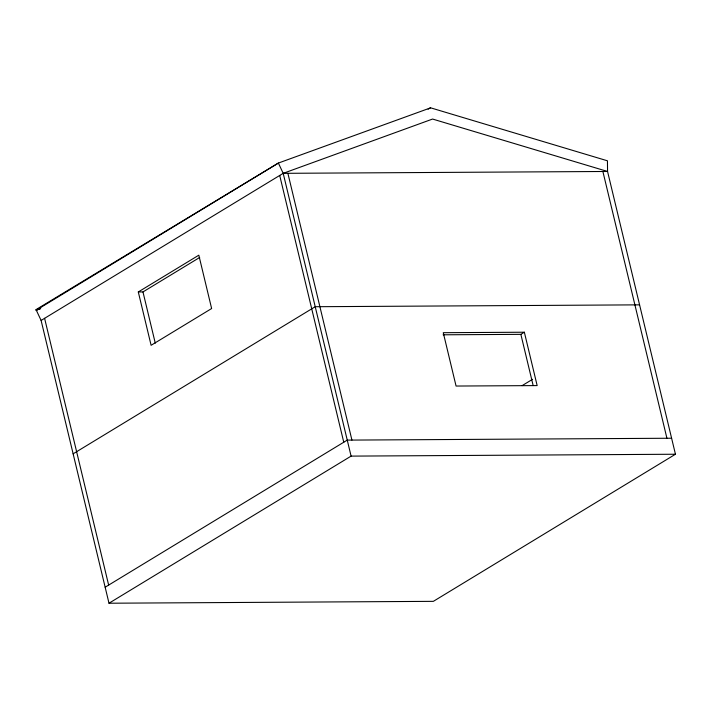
<?xml version="1.0" encoding="UTF-8"?>
<svg xmlns="http://www.w3.org/2000/svg" width="711" height="711" viewBox="0 0 711 711"><rect width="100%" height="100%" fill="white"/><g stroke="black" fill="none" stroke-linecap="round" stroke-linejoin="round"><path stroke-width="1.07" d="M41.105 320.439L283.2 173.333L432.572 119.048L607.558 171.467L675.45 454.24L433.355 601.346L108.996 603.221L41.105 320.439L36.279 310.165L278.374 163.059L430.546 107.859M138.298 291.954L198.822 255.178L211.629 308.53L151.105 345.306L138.298 291.954L142.973 291.928L199.72 257.444M73.126 453.822L315.222 306.717L639.58 304.85M443.104 334.801L520.861 334.348L524.354 332.224L537.16 385.584L456.071 386.046L443.264 332.695L524.354 332.224M105.157 587.215L347.252 440.109L671.611 438.234M108.996 603.221L351.092 456.115L675.45 454.24M522.105 385.646L532.539 379.31M428.111 109.201L430.457 107.779L607.443 160.802L607.558 171.467L283.2 173.333L278.374 163.059L35.55 309.898L40.758 308.005M602.884 171.493L666.927 438.26M520.861 334.348L533.161 385.566M287.884 173.306L351.927 440.082M283.2 173.333L351.092 456.115M279.707 175.457L343.76 442.233M142.973 291.928L155.274 343.146M44.597 318.315L108.65 585.091M40.429 308.645L36.279 310.165L40.429 308.654"/></g></svg>
